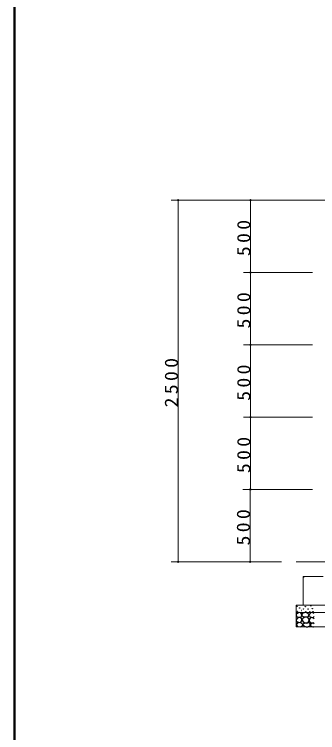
# Model space of a CAD drawing. Units: millimetres at full size. Extents: x -19540 to 0, y -3096 to 13350.
# Drawn here: x -19250 to -17155, y 1879 to 6844 of the extents above; entities that cross this region are included whole.
import ezdxf

# ---------------------------------------------------------------- set-up
doc = ezdxf.new("R2010")
doc.units = ezdxf.units.MM
for name, color, linetype, lineweight in [('A3図枠', 7, 'Continuous', 25), ('線', 7, 'Continuous', 13), ('補助', 2, 'Continuous', 13)]:
    doc.layers.add(name, color=color, linetype=linetype, lineweight=lineweight)
doc.styles.add('ＭＳ ゴシック', font='')
doc.styles.get('ＭＳ ゴシック').set_extended_font_data('MS Gothic')

# ---------------------------------------------------------------- blocks, each defined once
blk = doc.blocks.new('dimension_origin')
at = {"color": 0, "linetype": 'Continuous', "lineweight": -2}
blk.add_circle((0, 0), 1.25, dxfattribs=at)

msp = doc.modelspace()

# ---------------------------------------------------------------- linework, layer by layer
at = {"layer": 'A3図枠', "lineweight": 50}
msp.add_line((-19250, 13350), (-19250, 0), dxfattribs=at)
at = {"layer": '線'}
for p, q in [((-17304.278, 3059.123), (-14090.678, 3059.123)), ((-17254.278, 2959.123), (-17254.278, 2759.123)), ((-17254.278, 2959.123), (-17117.878, 2959.123)), ((-17304.278, 2759.123), (-17304.278, 2609.123)), ((-17304.278, 2759.123), (-16904.278, 2759.123)), ((-17304.278, 2709.123), (-16904.278, 2709.123)), ((-17304.278, 2609.123), (-16904.278, 2609.123))]:
    msp.add_line(p, q, dxfattribs=at)
at = {"layer": '線', "color": 2, "lineweight": 25}
for points in [[(-17281.829, 2708.525), (-17288.292, 2705.984), (-17294.503, 2702.505), (-17300.361, 2698.467), (-17304.009, 2692.999), (-17302.997, 2685.417), (-17297.989, 2679.058), (-17291.123, 2676.468), (-17283.414, 2676.206), (-17275.802, 2676.81), (-17269.472, 2679.375), (-17265.72, 2684.661), (-17264.403, 2691.098), (-17265.251, 2696.304), (-17268.205, 2701.237), (-17274.365, 2706.064)], [(-17242.406, 2708.615), (-17247.31, 2707.999), (-17252.947, 2705.913), (-17260.918, 2700.125), (-17264.57, 2693.209), (-17263.695, 2689.246), (-17259.974, 2684.829), (-17250.484, 2680.057), (-17240.513, 2678.613), (-17233.163, 2678.44), (-17225.647, 2679.964), (-17218.048, 2684.579), (-17214.295, 2690.776), (-17215.264, 2695.429), (-17219.971, 2700.777), (-17230.639, 2706.983)], [(-17284.364, 2675.572), (-17289.693, 2672.78), (-17295.137, 2668.602), (-17301.586, 2661.782), (-17304.009, 2654.977), (-17300.381, 2650.15), (-17293.87, 2645.789), (-17287.232, 2641.501), (-17280.562, 2639.452), (-17272.918, 2641.898), (-17266.621, 2648.323), (-17263.515, 2656.601), (-17265.037, 2665.116), (-17273.195, 2672.367)], [(-17285.183, 2639.64), (-17296.503, 2633.62), (-17303.314, 2624.805), (-17294.827, 2613.536), (-17276.392, 2609.422), (-17262.039, 2615.532), (-17256.613, 2625.904), (-17267.395, 2635.013)], [(-17255.109, 2644.285), (-17242.52, 2637.429), (-17229.161, 2636.447), (-17218.877, 2643.901), (-17214.025, 2655.638), (-17216.305, 2666.416), (-17223.214, 2674.558), (-17232.039, 2677.992), (-17243.216, 2676.721), (-17256.97, 2668.666), (-17262.948, 2657.8), (-17260.312, 2650.606)], [(-17228.08, 2635.495), (-17235.615, 2636.122), (-17243.757, 2634.684), (-17252.684, 2630.627), (-17257.001, 2625.224), (-17254.315, 2620.542), (-17248.352, 2616.034), (-17241.873, 2612.191), (-17234.567, 2609.817), (-17222.718, 2610.051), (-17212.402, 2614.142), (-17207.699, 2618.949), (-17205.645, 2624.684), (-17206.705, 2629.832), (-17210.781, 2634.414), (-17219.179, 2636.954)]]:
    msp.add_lwpolyline(points, close=True, dxfattribs=at)
for points in [[(-17179.278, 2702.421), (-17187.705, 2707.277), (-17196.388, 2708.758), (-17202.008, 2707.07), (-17207.161, 2703.372), (-17211.633, 2698.063), (-17213.498, 2691.332), (-17209.83, 2682.561), (-17201.774, 2676.123), (-17193.475, 2673.744), (-17186.249, 2674.856), (-17182.199, 2678.232), (-17179.278, 2682.777)], [(-17179.595, 2666.301), (-17186.735, 2671.763), (-17194.804, 2674.222), (-17201.509, 2672.997), (-17207.478, 2669.152), (-17211.87, 2663.371), (-17213.498, 2656.162), (-17210.834, 2647.553), (-17204.626, 2640.636), (-17196.987, 2636.764), (-17189.417, 2635.883), (-17184.263, 2637.322), (-17179.595, 2640.002)], [(-17179.278, 2631.764), (-17185.296, 2635.083), (-17192.586, 2635.883), (-17201.302, 2631.55), (-17205.576, 2624.793), (-17204.964, 2621.123), (-17202.091, 2616.872), (-17194.929, 2611.4), (-17187.516, 2609.585), (-17183.22, 2610.636), (-17179.278, 2612.753)]]:
    msp.add_lwpolyline(points, dxfattribs=at)
for centre in [(-17297.672, 2751.299), (-17278.661, 2739.893), (-17251.729, 2732.605), (-17240.322, 2749.081), (-17220.782, 2732.672), (-17201.861, 2753.214), (-17191.86, 2736.185), (-17294.503, 2716.446), (-17265.67, 2723.1), (-17236.837, 2715.495), (-17209.159, 2715.643), (-17186.995, 2715.102)]:
    msp.add_circle(centre, 1, dxfattribs=at)
at = {"layer": '補助'}
for p, q in [((-16690.678, 5559.122), (-18167.878, 5559.122)), ((-18117.878, 3059.123), (-18117.878, 5559.122)), ((-16690.678, 5559.122), (-17667.878, 5559.122)), ((-17617.878, 5059.122), (-17617.878, 5559.122)), ((-17190.678, 5059.122), (-17667.878, 5059.122)), ((-17190.678, 5059.122), (-17667.878, 5059.122)), ((-17617.878, 4559.122), (-17617.878, 5059.122)), ((-17190.678, 4559.122), (-17667.878, 4559.122)), ((-17190.678, 4559.122), (-17667.878, 4559.122)), ((-17617.878, 4059.122), (-17617.878, 4559.122)), ((-17190.678, 4059.122), (-17667.878, 4059.122)), ((-17190.678, 4059.122), (-17667.878, 4059.122)), ((-17617.878, 3559.123), (-17617.878, 4059.122)), ((-17190.678, 3559.123), (-17670.619, 3559.123)), ((-17190.678, 3559.123), (-17667.878, 3559.123)), ((-17620.619, 3059.123), (-17620.619, 3559.123)), ((-17404.278, 3059.123), (-18167.878, 3059.123)), ((-17404.278, 3059.123), (-17670.619, 3059.123)), ((-17254.278, 2951.298), (-17246.454, 2959.123))]:
    msp.add_line(p, q, dxfattribs=at)

# ---------------------------------------------------------------- block references
at = {"layer": '補助', "xscale": 3.33, "yscale": 3.33}
for p, rotation in [((-18117.878, 5559.122), 270), ((-17617.878, 5559.122), 270), ((-17617.878, 5059.122), 90), ((-17617.878, 5059.122), 270), ((-17617.878, 4559.122), 90), ((-17617.878, 4559.122), 270), ((-17617.878, 4059.122), 90), ((-17617.878, 4059.122), 270), ((-17620.619, 3559.123), 270), ((-17617.878, 3559.123), 90), ((-18117.878, 3059.123), 90), ((-17620.619, 3059.123), 90)]:
    msp.add_blockref('dimension_origin', p, dxfattribs=dict(at, rotation=rotation))

# ---------------------------------------------------------------- texts
at = {"layer": '補助', "char_height": 91.64, "attachment_point": 8, "rotation": 90, "style": 'ＭＳ ゴシック'}
for s, insert in [('\\T1.33;\\W1.1;500', (-17618.878, 5309.122)), ('\\T1.33;\\W1.1;500', (-17618.878, 4809.122)), ('\\T1.33;\\W1.1;2500', (-18118.878, 4309.123)), ('\\T1.33;\\W1.1;500', (-17618.878, 4309.122)), ('\\T1.33;\\W1.1;500', (-17618.878, 3809.122)), ('\\T1.33;\\W1.1;500', (-17621.619, 3309.123))]:
    msp.add_mtext(s, dxfattribs=dict(at, insert=insert))

doc.saveas('drawing.dxf')
